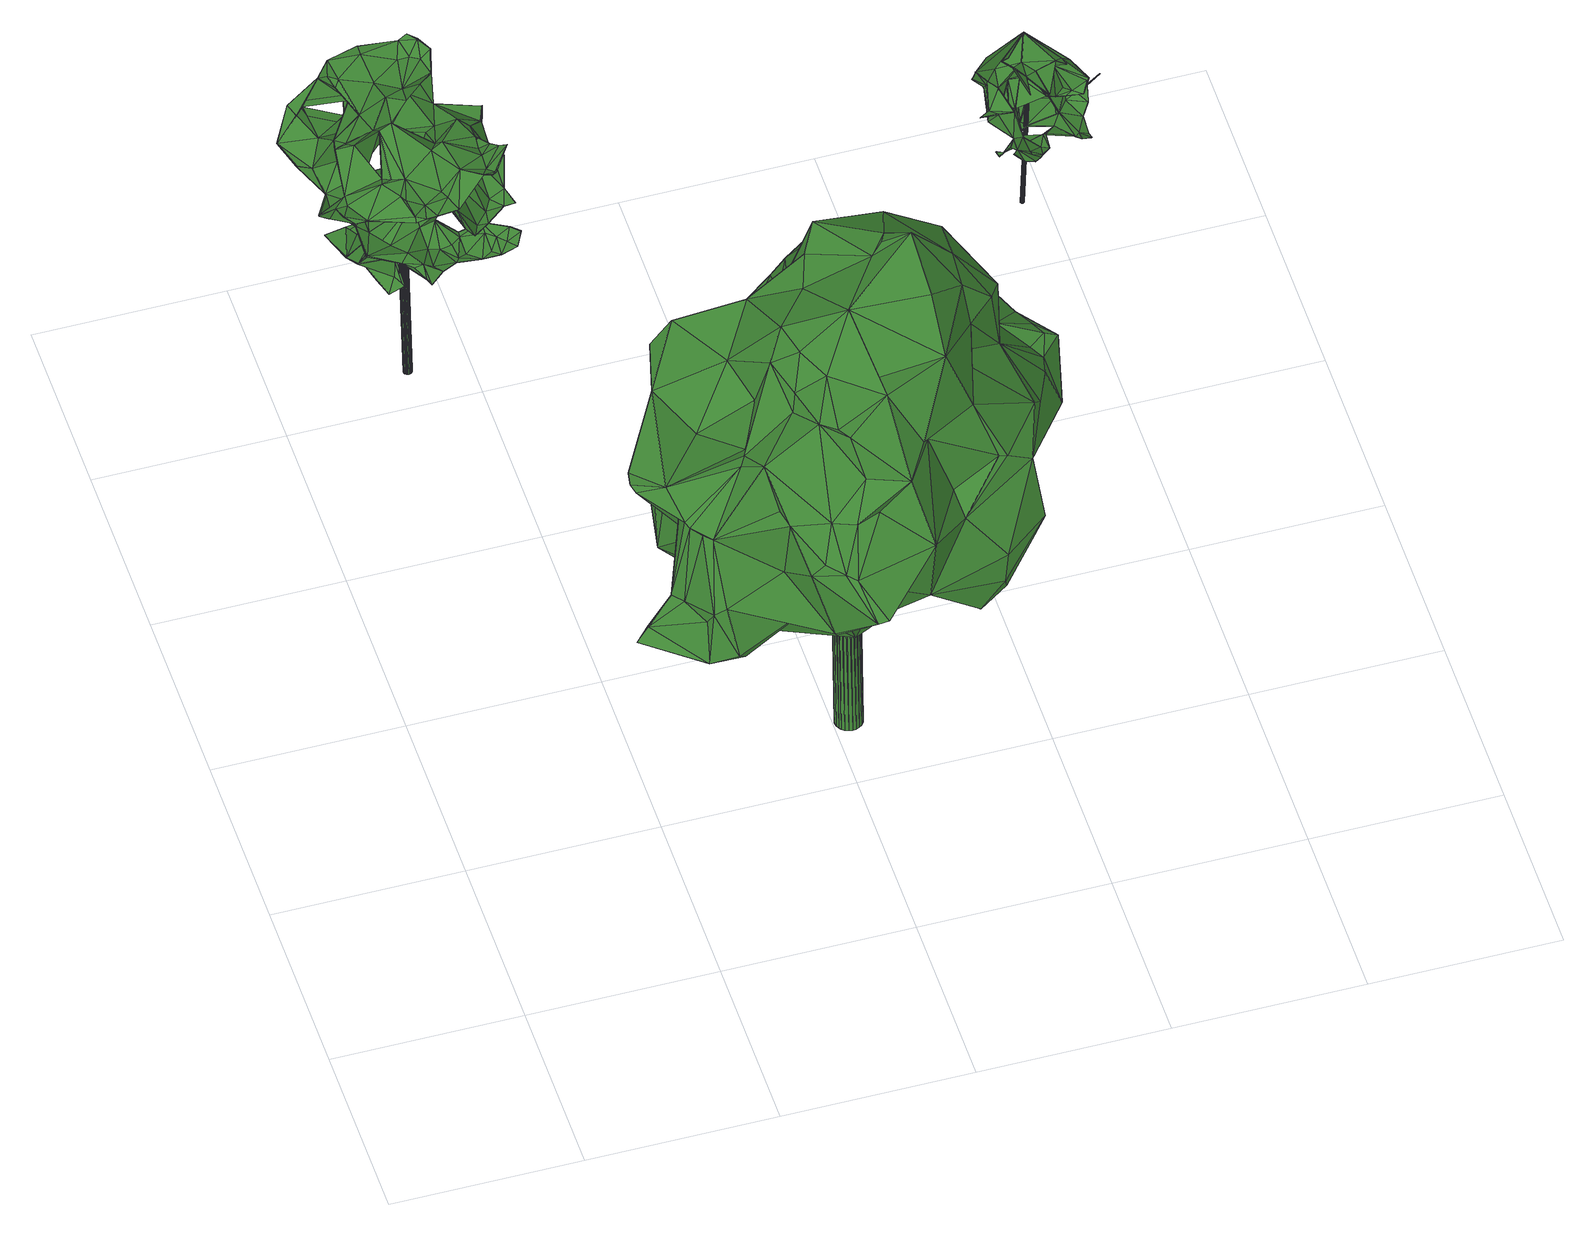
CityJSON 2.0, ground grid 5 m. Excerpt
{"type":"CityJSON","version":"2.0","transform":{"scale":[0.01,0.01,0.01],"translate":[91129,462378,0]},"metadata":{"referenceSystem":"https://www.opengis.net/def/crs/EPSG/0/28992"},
"CityObjects":{
"tree1":{"type":"SolitaryVegetationObject","attributes":{"gtid":83,"crown_width_m":5.08,"crown_median_z":7.21,"trunk_H_m":7.01,"trunk_DBH_m":0.234,"trunk_radius_m":0.117,"trunk_base_height_m":0.2,"original_gtid":"84"},"geometry":[{"type":"Solid","lod":"3","boundaries":[[[[0,1,2]],[[3,4,5]],[[6,7,8]],[[9,10,11]],[[12,13,14]],[[12,14,15]],[[16,17,18]],[[19,20,21]],[[22,23,24]],[[25,26,27]],[[28,29,30]],[[31,32,33]],[[3,5,34]],[[35,36,37]],[[38,39,40]],[[41,42,43]],[[44,45,46]],[[47,21,48]],[[49,50,51]],[[52,53,54]],[[55,56,57]],[[58,59,60]],[[61,62,63]],[[64,33,65]],[[66,67,68]],[[19,69,70]],[[27,71,25]],[[72,6,5]],[[73,74,16]],[[75,76,77]],[[0,78,79]],[[80,81,82]],[[40,39,17]],[[83,84,85]],[[86,87,88]],[[89,90,91]],[[92,93,94]],[[95,2,31]],[[59,96,91]],[[97,98,99]],[[73,100,24]],[[101,102,103]],[[104,75,105]],[[13,106,51]],[[107,8,108]],[[109,107,108]],[[34,8,107]],[[110,111,112]],[[113,114,115]],[[65,32,116]],[[105,75,117]],[[118,119,58]],[[120,121,122]],[[103,102,123]],[[124,87,86]],[[85,125,88]],[[85,126,125]],[[127,128,129]],[[130,26,131]],[[132,66,45]],[[112,133,110]],[[134,54,135]],[[136,54,134]],[[46,43,44]],[[137,79,138]],[[21,139,19]],[[140,15,51]],[[141,104,142]],[[143,141,142]],[[143,144,141]],[[53,135,54]],[[91,90,145]],[[146,147,148]],[[149,24,23]],[[34,150,3]],[[134,71,151]],[[64,78,33]],[[55,57,152]],[[153,154,155]],[[156,157,158]],[[159,160,81]],[[83,69,161]],[[162,163,164]],[[16,62,73]],[[165,116,32]],[[104,105,142]],[[166,49,167]],[[168,24,130]],[[22,169,170]],[[169,22,168]],[[144,143,171]],[[172,46,173]],[[164,148,174]],[[164,174,162]],[[175,50,49]],[[124,176,177]],[[132,57,129]],[[178,57,132]],[[76,179,77]],[[180,181,155]],[[182,77,183]],[[2,95,0]],[[184,133,112]],[[140,138,185]],[[85,84,186]],[[187,20,188]],[[189,94,190]],[[93,190,94]],[[83,187,70]],[[191,5,4]],[[141,192,104]],[[193,194,195]],[[170,196,23]],[[197,198,199]],[[200,201,143]],[[67,202,203]],[[204,190,93]],[[192,141,144]],[[33,78,31]],[[180,149,181]],[[118,205,119]],[[110,205,118]],[[31,78,0]],[[128,37,206]],[[128,206,129]],[[175,207,50]],[[0,95,31]],[[99,208,97]],[[209,109,197]],[[210,80,211]],[[40,118,58]],[[156,212,213]],[[33,32,65]],[[144,171,192]],[[191,214,215]],[[191,215,72]],[[216,217,218]],[[177,176,195]],[[216,219,220]],[[216,218,219]],[[47,221,222]],[[47,222,36]],[[89,91,223]],[[224,84,161]],[[225,226,227]],[[97,208,30]],[[97,30,29]],[[113,115,201]],[[228,19,139]],[[229,230,214]],[[34,5,8]],[[149,73,24]],[[149,180,73]],[[82,81,126]],[[150,4,3]],[[71,231,232]],[[146,186,84]],[[171,143,233]],[[122,233,143]],[[234,162,174]],[[57,178,152]],[[235,52,236]],[[0,79,1]],[[137,1,79]],[[114,237,120]],[[149,196,103]],[[103,9,149]],[[117,77,182]],[[117,75,77]],[[158,117,182]],[[85,88,83]],[[238,124,86]],[[5,6,8]],[[239,203,202]],[[239,202,41]],[[240,231,100]],[[241,71,194]],[[37,89,202]],[[242,198,243]],[[242,61,198]],[[244,245,241]],[[246,228,247]],[[248,249,163]],[[163,249,164]],[[51,167,49]],[[66,68,45]],[[71,134,194]],[[122,250,233]],[[246,161,69]],[[171,251,192]],[[245,26,25]],[[177,195,252]],[[130,253,168]],[[254,226,154]],[[7,215,53]],[[90,36,255]],[[115,143,201]],[[66,256,202]],[[36,222,218]],[[221,218,222]],[[119,96,59]],[[114,257,115]],[[10,39,38]],[[18,63,16]],[[89,223,202]],[[258,259,120]],[[192,260,104]],[[18,154,63]],[[226,63,154]],[[168,123,169]],[[261,262,28]],[[263,9,103]],[[142,120,143]],[[126,218,125]],[[264,235,109]],[[102,101,204]],[[28,30,184]],[[265,242,243]],[[265,61,242]],[[161,84,83]],[[17,266,40]],[[122,257,120]],[[189,2,1]],[[210,211,267]],[[254,145,255]],[[205,268,269]],[[151,71,232]],[[80,212,81]],[[162,270,163]],[[271,272,273]],[[271,273,274]],[[51,15,275]],[[51,275,13]],[[252,230,124]],[[70,69,83]],[[10,155,181]],[[120,257,114]],[[44,178,45]],[[276,65,277]],[[254,278,227]],[[243,236,136]],[[198,236,243]],[[78,64,279]],[[73,180,9]],[[104,260,76]],[[104,76,75]],[[241,134,151]],[[280,121,281]],[[240,100,61]],[[61,100,62]],[[42,55,152]],[[176,282,193]],[[240,282,176]],[[41,202,283]],[[41,283,268]],[[252,124,177]],[[130,24,284]],[[219,271,285]],[[32,286,165]],[[239,43,172]],[[41,43,239]],[[46,172,43]],[[84,224,146]],[[61,287,288]],[[61,288,198]],[[113,201,200]],[[184,289,261]],[[112,289,184]],[[290,281,259]],[[290,259,260]],[[284,291,27]],[[254,154,60]],[[105,117,157]],[[276,213,64]],[[229,87,230]],[[198,235,236]],[[38,155,10]],[[38,292,155]],[[210,267,293]],[[165,189,190]],[[294,218,126]],[[183,77,179]],[[168,22,24]],[[86,295,238]],[[208,99,42]],[[36,278,255]],[[60,59,91]],[[205,269,119]],[[5,191,72]],[[254,227,226]],[[241,25,71]],[[98,174,56]],[[130,131,244]],[[36,218,278]],[[296,293,297]],[[296,297,279]],[[67,66,202]],[[274,248,298]],[[287,61,63]],[[299,169,123]],[[168,253,238]],[[64,65,276]],[[251,250,300]],[[18,180,154]],[[180,155,154]],[[148,164,146]],[[224,161,246]],[[52,235,264]],[[109,235,197]],[[101,116,165]],[[176,301,302]],[[150,303,304]],[[305,145,254]],[[238,295,168]],[[212,210,293]],[[306,253,130]],[[218,227,278]],[[215,307,53]],[[153,155,308]],[[281,121,259]],[[120,259,121]],[[101,165,190]],[[204,101,190]],[[176,302,309]],[[130,309,302]],[[279,79,78]],[[40,58,38]],[[227,217,295]],[[199,90,197]],[[124,301,176]],[[116,310,311]],[[82,312,80]],[[92,272,93]],[[313,314,312]],[[241,151,240]],[[214,307,215]],[[233,251,171]],[[112,220,289]],[[238,253,306]],[[74,217,16]],[[315,195,194]],[[252,195,315]],[[46,45,68]],[[173,68,67]],[[45,178,132]],[[173,46,68]],[[134,243,136]],[[265,243,134]],[[294,316,102]],[[123,102,316]],[[129,57,127]],[[57,56,127]],[[317,127,56]],[[281,183,258]],[[98,56,99]],[[193,195,176]],[[184,261,28]],[[143,237,200]],[[244,241,176]],[[176,241,240]],[[41,133,184]],[[268,133,41]],[[205,133,268]],[[110,133,205]],[[274,262,261]],[[298,262,274]],[[298,29,28]],[[208,42,184]],[[276,277,280]],[[220,112,111]],[[18,39,10]],[[169,300,310]],[[300,169,299]],[[170,23,22]],[[226,145,199]],[[300,311,310]],[[198,197,235]],[[169,310,318]],[[6,72,215]],[[7,6,215]],[[100,73,62]],[[178,44,152]],[[156,159,212]],[[184,30,208]],[[52,7,53]],[[108,7,264]],[[108,264,109]],[[264,7,52]],[[103,319,116]],[[96,269,91]],[[107,109,303]],[[107,303,34]],[[150,34,303]],[[284,24,100]],[[234,270,162]],[[29,270,234]],[[183,260,259]],[[183,259,258]],[[23,196,149]],[[135,194,134]],[[315,194,135]],[[65,116,311]],[[70,187,188]],[[169,318,170]],[[258,120,157]],[[258,157,156]],[[197,90,209]],[[90,255,209]],[[216,220,17]],[[219,272,271]],[[218,221,125]],[[298,28,262]],[[185,138,79]],[[279,64,213]],[[89,37,36]],[[254,60,305]],[[88,20,83]],[[83,20,187]],[[226,255,145]],[[156,213,258]],[[96,119,269]],[[199,198,288]],[[108,8,7]],[[125,221,88]],[[86,88,221]],[[1,320,189]],[[90,89,36]],[[209,304,109]],[[188,20,19]],[[311,277,65]],[[227,218,217]],[[251,281,290]],[[251,290,192]],[[284,100,291]],[[280,258,276]],[[183,159,182]],[[56,55,99]],[[9,321,10]],[[180,18,321]],[[18,10,321]],[[143,115,257]],[[143,257,122]],[[214,191,229]],[[260,179,76]],[[292,308,155]],[[85,186,126]],[[82,126,186]],[[212,293,296]],[[301,238,302]],[[2,286,31]],[[32,31,286]],[[298,270,29]],[[297,322,279]],[[150,304,21]],[[21,304,48]],[[244,309,130]],[[74,295,217]],[[48,221,47]],[[186,273,272]],[[4,229,191]],[[273,186,249]],[[249,186,146]],[[182,159,158]],[[143,120,237]],[[40,266,118]],[[211,166,12]],[[146,164,249]],[[314,166,211]],[[12,166,13]],[[91,145,305]],[[91,305,60]],[[86,221,295]],[[138,140,50]],[[248,270,298]],[[189,286,2]],[[273,249,274]],[[4,150,229]],[[21,229,150]],[[87,229,21]],[[42,99,55]],[[17,217,216]],[[16,217,17]],[[167,51,106]],[[274,249,248]],[[234,97,29]],[[314,80,312]],[[189,320,94]],[[13,166,167]],[[202,256,37]],[[295,74,168]],[[123,168,74]],[[123,74,103]],[[323,324,325]],[[323,325,137]],[[13,167,106]],[[103,74,263]],[[206,37,256]],[[9,74,73]],[[263,74,9]],[[326,327,35]],[[180,321,9]],[[42,152,44]],[[288,287,328]],[[158,159,156]],[[51,50,140]],[[207,138,50]],[[326,139,327]],[[247,139,326]],[[327,139,35]],[[247,228,139]],[[271,274,261]],[[312,324,323]],[[284,329,130]],[[312,330,313]],[[92,324,312]],[[313,138,207]],[[36,35,47]],[[110,118,111]],[[248,163,270]],[[313,207,175]],[[189,331,286]],[[165,286,331]],[[165,331,189]],[[166,175,49]],[[91,269,223]],[[166,314,175]],[[314,313,175]],[[118,266,111]],[[59,58,119]],[[111,266,220]],[[220,266,17]],[[88,87,20]],[[21,20,87]],[[325,324,92]],[[126,81,160]],[[159,81,212]],[[258,280,281]],[[183,160,159]],[[281,160,183]],[[320,1,137]],[[325,320,137]],[[281,294,160]],[[126,160,294]],[[231,151,232]],[[318,310,319]],[[101,103,116]],[[319,310,116]],[[260,192,290]],[[21,35,139]],[[21,47,35]],[[246,19,228]],[[246,69,19]],[[275,15,14]],[[275,14,13]],[[245,25,241]],[[181,149,11]],[[325,94,320]],[[244,26,245]],[[131,26,244]],[[92,94,325]],[[224,147,146]],[[246,147,224]],[[293,267,15]],[[219,285,220]],[[174,98,234]],[[70,188,19]],[[48,225,221]],[[209,225,48]],[[255,225,209]],[[225,255,226]],[[204,93,332]],[[158,157,117]],[[199,145,90]],[[124,230,87]],[[294,102,332]],[[93,272,332]],[[199,328,226]],[[288,328,199]],[[272,219,332]],[[218,332,219]],[[294,332,218]],[[254,255,278]],[[35,128,326]],[[193,241,194]],[[241,193,134]],[[265,134,193]],[[82,92,312]],[[105,157,142]],[[120,142,157]],[[306,302,238]],[[130,302,306]],[[48,304,209]],[[204,333,102]],[[332,102,333]],[[332,333,204]],[[300,281,251]],[[300,299,281]],[[233,250,251]],[[124,238,301]],[[225,227,295]],[[225,295,221]],[[289,220,285]],[[291,231,27]],[[291,100,231]],[[334,252,315]],[[269,268,283]],[[223,283,202]],[[223,269,283]],[[127,317,128]],[[326,128,317]],[[214,230,334]],[[230,252,334]],[[299,316,281]],[[294,281,316]],[[35,37,128]],[[334,315,307]],[[260,183,179]],[[214,334,307]],[[244,176,309]],[[135,307,315]],[[135,53,307]],[[303,109,304]],[[174,148,317]],[[17,39,18]],[[58,153,308]],[[58,60,153]],[[61,265,282]],[[61,282,240]],[[265,193,282]],[[186,92,82]],[[272,92,186]],[[16,63,62]],[[328,63,226]],[[97,234,98]],[[212,80,210]],[[211,80,314]],[[153,60,154]],[[185,335,140]],[[185,297,293]],[[38,58,308]],[[38,308,292]],[[54,136,236]],[[54,236,52]],[[41,184,42]],[[174,317,56]],[[299,123,316]],[[239,172,203]],[[67,203,173]],[[172,173,203]],[[113,200,237]],[[113,237,114]],[[44,43,42]],[[240,151,231]],[[326,147,247]],[[317,147,326]],[[148,147,317]],[[247,147,246]],[[261,289,285]],[[261,285,271]],[[276,258,213]],[[300,121,277]],[[277,121,280]],[[287,63,328]],[[311,300,277]],[[122,121,250]],[[300,250,121]],[[132,256,66]],[[212,296,213]],[[213,296,279]],[[26,329,27]],[[27,329,284]],[[206,256,129]],[[129,256,132]],[[27,231,71]],[[318,196,170]],[[319,196,318]],[[103,196,319]],[[9,11,149]],[[181,11,10]],[[138,313,330]],[[293,15,335]],[[293,335,185]],[[330,323,138]],[[15,140,335]],[[138,323,137]],[[26,130,329]],[[330,312,323]],[[12,267,211]],[[12,15,267]],[[279,322,79]],[[79,322,185]],[[297,185,322]],[[336,337,338]],[[336,338,339]],[[339,338,340]],[[339,340,341]],[[338,337,342]],[[338,342,340]],[[340,342,343]],[[340,343,341]],[[342,337,344]],[[342,344,343]],[[343,344,345]],[[343,345,341]],[[344,337,346]],[[344,346,345]],[[345,346,347]],[[345,347,341]],[[346,337,348]],[[346,348,347]],[[347,348,349]],[[347,349,341]],[[348,337,350]],[[348,350,349]],[[349,350,351]],[[349,351,341]],[[350,337,352]],[[350,352,351]],[[351,352,353]],[[351,353,341]],[[352,337,354]],[[352,354,353]],[[353,354,355]],[[353,355,341]],[[354,337,356]],[[354,356,355]],[[355,356,357]],[[355,357,341]],[[356,337,358]],[[356,358,357]],[[357,358,359]],[[357,359,341]],[[358,337,360]],[[358,360,359]],[[359,360,361]],[[359,361,341]],[[360,337,362]],[[360,362,361]],[[361,362,363]],[[361,363,341]],[[362,337,364]],[[362,364,363]],[[363,364,365]],[[363,365,341]],[[364,337,366]],[[364,366,365]],[[365,366,367]],[[365,367,341]],[[366,337,368]],[[366,368,367]],[[367,368,369]],[[367,369,341]],[[368,337,370]],[[368,370,369]],[[369,370,371]],[[369,371,341]],[[370,337,372]],[[370,372,371]],[[371,372,373]],[[371,373,341]],[[372,337,374]],[[372,374,373]],[[373,374,375]],[[373,375,341]],[[374,337,376]],[[374,376,375]],[[375,376,377]],[[375,377,341]],[[376,337,378]],[[376,378,377]],[[377,378,379]],[[377,379,341]],[[378,337,380]],[[378,380,379]],[[379,380,381]],[[379,381,341]],[[380,337,382]],[[380,382,381]],[[381,382,383]],[[381,383,341]],[[382,337,384]],[[382,384,383]],[[383,384,385]],[[383,385,341]],[[384,337,336]],[[384,336,385]],[[385,336,339]],[[385,339,341]]]]}]},
"tree2":{"type":"SolitaryVegetationObject","attributes":{"gtid":38,"crown_width_m":11.15,"crown_median_z":10.09,"trunk_H_m":10.07,"trunk_DBH_m":0.715,"trunk_radius_m":0.358,"trunk_base_height_m":0.02,"original_gtid":"38"},"geometry":[{"type":"Solid","lod":"3","boundaries":[[[[386,387,388]],[[389,390,391]],[[389,392,393]],[[394,395,396]],[[397,398,399]],[[400,401,402]],[[403,404,405]],[[406,407,408]],[[409,410,411]],[[403,412,404]],[[413,414,406]],[[415,416,394]],[[417,418,419]],[[420,421,422]],[[423,424,425]],[[392,426,393]],[[427,428,429]],[[430,431,432]],[[433,434,435]],[[436,392,437]],[[436,437,438]],[[439,440,441]],[[442,443,444]],[[445,446,447]],[[448,401,400]],[[449,450,451]],[[452,453,454]],[[444,455,456]],[[457,447,446]],[[431,458,459]],[[460,431,459]],[[445,461,446]],[[462,463,464]],[[462,464,465]],[[437,466,438]],[[467,468,469]],[[470,471,472]],[[394,454,415]],[[423,425,473]],[[474,475,476]],[[477,386,388]],[[478,479,480]],[[481,482,424]],[[457,446,483]],[[483,446,484]],[[402,485,391]],[[486,487,478]],[[488,489,470]],[[490,491,481]],[[492,493,494]],[[387,479,478]],[[412,403,495]],[[496,470,489]],[[393,426,497]],[[498,499,500]],[[501,437,502]],[[451,503,449]],[[421,488,504]],[[505,398,477]],[[506,460,461]],[[497,507,400]],[[408,475,474]],[[419,395,508]],[[408,419,508]],[[476,496,474]],[[452,509,453]],[[496,471,470]],[[461,473,506]],[[473,425,506]],[[502,510,501]],[[508,476,475]],[[511,476,508]],[[429,428,512]],[[387,487,513]],[[514,450,422]],[[408,515,413]],[[408,413,406]],[[516,413,515]],[[393,497,400]],[[411,410,517]],[[408,474,515]],[[448,486,401]],[[493,518,494]],[[413,519,427]],[[520,434,433]],[[521,456,455]],[[522,456,521]],[[467,435,434]],[[433,435,523]],[[524,434,520]],[[417,407,525]],[[449,503,398]],[[524,520,517]],[[400,507,448]],[[526,527,528]],[[427,429,529]],[[427,529,413]],[[397,530,531]],[[531,530,532]],[[480,533,478]],[[414,413,529]],[[534,502,437]],[[493,396,518]],[[493,394,396]],[[524,467,434]],[[535,459,458]],[[426,438,497]],[[478,487,387]],[[536,537,473]],[[538,539,540]],[[442,541,542]],[[418,543,544]],[[418,544,419]],[[499,416,545]],[[498,416,499]],[[485,389,391]],[[477,398,546]],[[512,547,548]],[[439,549,440]],[[395,550,396]],[[486,448,551]],[[401,486,552]],[[543,418,553]],[[437,501,466]],[[554,555,556]],[[494,518,550]],[[494,550,395]],[[419,494,395]],[[431,430,458]],[[439,441,557]],[[417,419,408]],[[450,514,451]],[[516,515,489]],[[441,440,465]],[[558,499,415]],[[559,558,453]],[[521,551,411]],[[560,483,535]],[[505,397,399]],[[415,454,558]],[[453,558,454]],[[472,504,470]],[[504,472,561]],[[523,435,490]],[[522,562,520]],[[521,562,522]],[[557,563,539]],[[503,546,398]],[[546,503,564]],[[461,565,536]],[[442,444,456]],[[566,560,510]],[[566,510,502]],[[429,512,529]],[[476,567,496]],[[446,535,484]],[[483,484,535]],[[477,546,386]],[[392,389,559]],[[430,568,569]],[[481,548,555]],[[525,548,570]],[[525,529,548]],[[472,412,571]],[[411,517,521]],[[413,420,572]],[[473,573,553]],[[564,574,575]],[[478,552,486]],[[391,390,393]],[[432,431,424]],[[523,490,433]],[[567,476,511]],[[388,527,477]],[[485,563,576]],[[557,576,563]],[[522,541,456]],[[520,541,522]],[[388,513,528]],[[577,564,578]],[[405,578,564]],[[501,579,468]],[[548,423,570]],[[468,568,580]],[[389,393,390]],[[400,391,393]],[[396,550,518]],[[423,473,553]],[[418,570,553]],[[570,423,553]],[[529,512,548]],[[539,563,402]],[[581,582,583]],[[549,583,582]],[[408,508,475]],[[520,562,517]],[[490,554,584]],[[488,470,504]],[[504,561,421]],[[399,398,505]],[[405,404,581]],[[485,402,563]],[[416,498,394]],[[395,394,498]],[[509,585,392]],[[474,489,515]],[[496,489,474]],[[402,391,400]],[[511,586,567]],[[490,584,587]],[[584,556,428]],[[490,467,491]],[[418,417,525]],[[502,534,566]],[[478,583,552]],[[574,564,514]],[[451,514,564]],[[451,564,503]],[[505,477,444]],[[413,572,519]],[[473,537,573]],[[430,580,568]],[[494,588,492]],[[510,589,501]],[[441,576,557]],[[408,407,417]],[[543,573,537]],[[444,477,590]],[[444,590,455]],[[591,410,409]],[[406,414,407]],[[592,593,493]],[[594,458,569]],[[492,457,493]],[[488,516,489]],[[453,509,392]],[[543,537,544]],[[573,543,553]],[[584,554,556]],[[395,498,508]],[[511,508,498]],[[530,542,587]],[[587,541,490]],[[433,490,541]],[[418,525,570]],[[473,461,536]],[[536,565,537]],[[450,449,531]],[[577,546,564]],[[583,538,540]],[[499,558,595]],[[538,557,539]],[[583,533,581]],[[416,415,545]],[[507,551,448]],[[478,533,583]],[[405,564,403]],[[495,403,564]],[[497,596,507]],[[438,596,497]],[[516,420,413]],[[479,578,480]],[[499,545,415]],[[401,539,402]],[[430,569,458]],[[594,535,458]],[[467,524,597]],[[467,597,468]],[[397,531,449]],[[507,596,551]],[[542,443,442]],[[598,551,596]],[[397,505,443]],[[552,540,401]],[[542,397,443]],[[401,540,539]],[[404,582,581]],[[450,531,519]],[[430,432,482]],[[445,565,461]],[[587,542,541]],[[599,591,600]],[[599,600,468]],[[517,597,524]],[[410,597,517]],[[591,409,600]],[[599,597,591]],[[591,597,410]],[[468,597,599]],[[430,482,580]],[[525,407,529]],[[414,529,407]],[[463,471,601]],[[521,517,562]],[[567,601,471]],[[496,567,471]],[[436,438,392]],[[438,426,392]],[[552,583,540]],[[533,578,405]],[[452,602,603]],[[452,592,602]],[[569,560,594]],[[392,559,453]],[[560,589,510]],[[569,589,560]],[[444,443,505]],[[405,581,533]],[[590,477,527]],[[604,592,452]],[[454,604,452]],[[603,605,452]],[[483,560,566]],[[561,472,571]],[[569,568,589]],[[495,571,412]],[[506,424,460]],[[425,424,506]],[[467,490,435]],[[491,467,482]],[[491,482,481]],[[499,601,500]],[[432,424,482]],[[481,555,490]],[[554,490,555]],[[560,535,594]],[[566,605,603]],[[452,605,509]],[[580,469,468]],[[397,449,398]],[[409,438,466]],[[409,466,600]],[[420,488,421]],[[420,516,488]],[[574,514,421]],[[427,584,428]],[[587,584,530]],[[566,585,605]],[[387,386,479]],[[480,578,533]],[[519,420,422]],[[527,388,528]],[[479,577,578]],[[456,541,442]],[[433,541,520]],[[485,576,606]],[[409,598,596]],[[514,422,421]],[[558,606,576]],[[559,606,558]],[[579,501,589]],[[579,589,568]],[[519,422,450]],[[530,584,532]],[[446,459,535]],[[460,459,446]],[[519,531,584]],[[519,584,427]],[[531,532,584]],[[437,392,585]],[[437,585,534]],[[566,534,585]],[[598,411,551]],[[409,411,598]],[[465,440,462]],[[607,462,440]],[[465,595,441]],[[538,439,557]],[[397,542,530]],[[600,466,501]],[[600,501,468]],[[601,499,464]],[[551,526,487]],[[388,387,513]],[[487,526,528]],[[513,487,528]],[[521,455,590]],[[521,590,551]],[[509,605,585]],[[592,604,593]],[[593,394,493]],[[394,593,454]],[[454,593,604]],[[526,551,527]],[[590,527,551]],[[486,551,487]],[[568,468,579]],[[601,464,463]],[[608,464,499]],[[412,472,607]],[[440,549,607]],[[608,499,595]],[[608,595,465]],[[498,500,586]],[[498,586,511]],[[567,586,601]],[[481,424,548]],[[423,548,424]],[[431,460,424]],[[500,601,586]],[[438,409,596]],[[457,602,493]],[[421,575,574]],[[472,462,607]],[[472,471,462]],[[463,462,471]],[[465,464,608]],[[495,575,571]],[[564,575,495]],[[592,493,602]],[[576,441,595]],[[576,595,558]],[[479,386,577]],[[577,386,546]],[[549,538,583]],[[439,538,549]],[[485,606,389]],[[559,389,606]],[[607,582,412]],[[404,412,582]],[[607,549,582]],[[457,492,447]],[[461,460,446]],[[571,575,609]],[[519,572,420]],[[419,588,494]],[[544,588,419]],[[544,492,588]],[[561,609,421]],[[575,421,609]],[[571,609,561]],[[537,565,544]],[[483,566,603]],[[482,467,469]],[[482,469,580]],[[457,483,602]],[[603,602,483]],[[547,556,548]],[[548,556,555]],[[512,556,547]],[[512,428,556]],[[445,447,565]],[[565,447,544]],[[544,447,492]],[[610,611,612]],[[610,612,613]],[[613,612,614]],[[613,614,615]],[[612,611,616]],[[612,616,614]],[[614,616,617]],[[614,617,615]],[[616,611,618]],[[616,618,617]],[[617,618,619]],[[617,619,615]],[[618,611,620]],[[618,620,619]],[[619,620,621]],[[619,621,615]],[[620,611,622]],[[620,622,621]],[[621,622,623]],[[621,623,615]],[[622,611,624]],[[622,624,623]],[[623,624,625]],[[623,625,615]],[[624,611,626]],[[624,626,625]],[[625,626,627]],[[625,627,615]],[[626,611,628]],[[626,628,627]],[[627,628,629]],[[627,629,615]],[[628,611,630]],[[628,630,629]],[[629,630,631]],[[629,631,615]],[[630,611,632]],[[630,632,631]],[[631,632,633]],[[631,633,615]],[[632,611,634]],[[632,634,633]],[[633,634,635]],[[633,635,615]],[[634,611,636]],[[634,636,635]],[[635,636,637]],[[635,637,615]],[[636,611,638]],[[636,638,637]],[[637,638,639]],[[637,639,615]],[[638,611,640]],[[638,640,639]],[[639,640,641]],[[639,641,615]],[[640,611,642]],[[640,642,641]],[[641,642,643]],[[641,643,615]],[[642,611,644]],[[642,644,643]],[[643,644,645]],[[643,645,615]],[[644,611,646]],[[644,646,645]],[[645,646,647]],[[645,647,615]],[[646,611,648]],[[646,648,647]],[[647,648,649]],[[647,649,615]],[[648,611,650]],[[648,650,649]],[[649,650,651]],[[649,651,615]],[[650,611,652]],[[650,652,651]],[[651,652,653]],[[651,653,615]],[[652,611,654]],[[652,654,653]],[[653,654,655]],[[653,655,615]],[[654,611,656]],[[654,656,655]],[[655,656,657]],[[655,657,615]],[[656,611,658]],[[656,658,657]],[[657,658,659]],[[657,659,615]],[[658,611,610]],[[658,610,659]],[[659,610,613]],[[659,613,615]]]]}]},
"tree3":{"type":"SolitaryVegetationObject","attributes":{"gtid":96,"crown_width_m":3.19,"crown_median_z":3.93,"trunk_H_m":3.77,"trunk_DBH_m":0.0908,"trunk_radius_m":0.0454,"trunk_base_height_m":0.16,"original_gtid":"97"},"geometry":[{"type":"Solid","lod":"3","boundaries":[[[[660,661,662]],[[663,664,665]],[[666,667,668]],[[669,670,671]],[[672,673,674]],[[675,676,677]],[[678,679,680]],[[681,682,680]],[[683,684,685]],[[686,679,678]],[[687,688,689]],[[690,691,662]],[[692,693,694]],[[695,696,697]],[[698,699,700]],[[701,702,703]],[[704,705,706]],[[707,708,709]],[[710,711,712]],[[678,680,682]],[[713,714,715]],[[716,717,718]],[[718,717,719]],[[682,686,678]],[[681,680,720]],[[674,721,722]],[[674,723,721]],[[724,725,726]],[[727,724,726]],[[671,728,729]],[[669,730,731]],[[729,730,669]],[[732,714,713]],[[733,734,710]],[[710,734,735]],[[676,736,737]],[[720,680,679]],[[738,729,728]],[[712,711,696]],[[739,698,700]],[[740,714,739]],[[741,722,742]],[[743,744,745]],[[745,746,743]],[[747,748,749]],[[747,749,750]],[[751,744,722]],[[686,752,753]],[[754,719,755]],[[756,757,677]],[[758,670,691]],[[759,670,758]],[[679,760,720]],[[699,761,762]],[[754,714,719]],[[763,732,764]],[[765,706,766]],[[686,751,679]],[[767,768,769]],[[770,762,764]],[[771,772,773]],[[774,775,776]],[[689,777,778]],[[703,779,701]],[[780,670,669]],[[773,772,781]],[[782,677,757]],[[741,783,784]],[[725,785,786]],[[787,785,725]],[[781,788,773]],[[719,732,763]],[[776,789,719]],[[719,789,790]],[[748,791,675]],[[747,791,748]],[[707,776,792]],[[793,794,795]],[[796,797,688]],[[796,767,797]],[[766,798,799]],[[729,669,671]],[[719,790,755]],[[661,800,801]],[[745,801,800]],[[802,803,758]],[[804,805,792]],[[806,807,746]],[[808,809,747]],[[704,747,809]],[[810,811,812]],[[813,685,814]],[[674,673,806]],[[806,746,674]],[[715,770,713]],[[710,789,810]],[[728,671,759]],[[745,674,746]],[[815,816,817]],[[776,719,717]],[[758,803,818]],[[819,749,776]],[[776,749,774]],[[739,820,698]],[[739,821,820]],[[672,724,822]],[[823,824,801]],[[823,801,745]],[[825,826,767]],[[819,719,763]],[[703,827,731]],[[732,713,828]],[[662,691,660]],[[760,679,751]],[[760,751,722]],[[829,799,765]],[[830,831,772]],[[707,792,805]],[[832,815,817]],[[690,662,720]],[[745,800,674]],[[833,674,800]],[[834,835,836]],[[832,808,815]],[[720,824,681]],[[662,824,720]],[[709,708,696]],[[837,694,838]],[[753,839,751]],[[780,669,731]],[[832,840,841]],[[666,842,667]],[[776,707,789]],[[741,723,722]],[[773,788,774]],[[675,677,782]],[[675,782,748]],[[764,762,799]],[[735,734,843]],[[706,780,798]],[[706,798,766]],[[756,677,737]],[[712,789,710]],[[710,810,812]],[[844,845,846]],[[718,719,819]],[[773,847,771]],[[690,720,848]],[[781,772,849]],[[850,786,851]],[[852,853,746]],[[691,670,854]],[[691,854,660]],[[720,760,848]],[[828,855,770]],[[806,852,807]],[[815,808,750]],[[831,830,822]],[[856,750,819]],[[810,775,811]],[[780,854,670]],[[765,704,706]],[[819,763,764]],[[778,731,738]],[[779,731,778]],[[815,750,765]],[[660,833,661]],[[857,687,818]],[[760,722,858]],[[760,858,848]],[[859,836,860]],[[859,860,665]],[[677,676,737]],[[762,770,699]],[[701,861,862]],[[861,863,862]],[[842,701,779]],[[861,701,842]],[[842,863,861]],[[864,865,866]],[[750,829,765]],[[756,797,757]],[[722,723,858]],[[839,686,682]],[[845,867,868]],[[681,839,682]],[[671,670,759]],[[821,739,714]],[[820,869,843]],[[870,871,872]],[[802,826,803]],[[857,818,803]],[[706,837,780]],[[854,780,837]],[[709,696,711]],[[722,744,674]],[[873,809,808]],[[740,715,714]],[[766,698,852]],[[839,681,874]],[[875,806,830]],[[777,876,668]],[[691,690,848]],[[795,790,712]],[[750,856,799]],[[813,814,743]],[[839,752,686]],[[839,753,752]],[[823,745,839]],[[753,751,686]],[[787,724,672]],[[675,736,676]],[[859,665,836]],[[765,705,815]],[[687,857,688]],[[661,833,800]],[[695,712,696]],[[795,712,695]],[[709,804,792]],[[809,877,704]],[[668,878,675]],[[787,725,724]],[[780,879,798]],[[741,784,723]],[[741,742,783]],[[864,866,822]],[[780,827,879]],[[702,879,827]],[[871,775,841]],[[726,841,727]],[[871,841,726]],[[799,798,765]],[[712,790,789]],[[683,725,684]],[[843,663,746]],[[813,746,835]],[[838,880,837]],[[802,837,880]],[[802,880,838]],[[807,852,746]],[[743,881,744]],[[776,775,810]],[[812,811,872]],[[715,700,770]],[[844,869,793]],[[822,816,815]],[[724,817,816]],[[799,882,761]],[[762,761,882]],[[699,698,766]],[[771,769,772]],[[839,745,744]],[[792,776,810]],[[776,717,819]],[[738,731,730]],[[738,730,729]],[[731,779,703]],[[709,810,789]],[[792,810,709]],[[789,707,709]],[[883,781,849]],[[663,835,746]],[[768,875,769]],[[715,739,700]],[[740,739,715]],[[838,694,802]],[[737,736,756]],[[797,756,736]],[[767,857,803]],[[767,803,825]],[[773,884,782]],[[802,694,693]],[[773,774,884]],[[716,819,717]],[[716,718,819]],[[842,666,863]],[[665,835,663]],[[866,883,822]],[[822,883,831]],[[873,864,704]],[[738,885,778]],[[685,886,664]],[[685,664,710]],[[822,673,672]],[[819,764,856]],[[843,734,663]],[[797,887,757]],[[706,705,888]],[[779,667,842]],[[777,667,779]],[[862,863,666]],[[701,862,666]],[[732,828,764]],[[698,853,852]],[[820,853,698]],[[864,705,704]],[[815,705,864]],[[705,852,806]],[[765,852,889]],[[705,889,852]],[[705,765,889]],[[766,852,765]],[[699,770,700]],[[793,795,695]],[[695,844,793]],[[794,793,890]],[[873,865,864]],[[692,888,705]],[[823,874,824]],[[829,750,799]],[[764,799,856]],[[845,695,867]],[[844,735,869]],[[665,886,834]],[[858,723,674]],[[725,850,851]],[[793,869,890]],[[825,803,826]],[[890,869,820]],[[757,847,782]],[[773,782,847]],[[835,665,860]],[[835,860,836]],[[770,764,828]],[[732,719,714]],[[721,742,722]],[[721,783,742]],[[796,688,857]],[[796,857,767]],[[875,692,806]],[[832,781,883]],[[749,782,884]],[[749,884,774]],[[743,891,881]],[[814,891,743]],[[858,833,848]],[[778,687,689]],[[675,791,668]],[[873,866,865]],[[721,892,783]],[[770,855,713]],[[834,836,665]],[[778,885,687]],[[818,687,885]],[[724,840,832]],[[821,714,794]],[[872,871,683]],[[723,784,892]],[[723,892,721]],[[892,784,783]],[[710,735,844]],[[683,871,726]],[[802,768,826]],[[797,876,688]],[[748,782,749]],[[750,749,819]],[[736,876,797]],[[811,871,870]],[[870,872,811]],[[839,744,751]],[[674,744,787]],[[672,674,787]],[[881,787,744]],[[767,826,768]],[[693,768,802]],[[693,692,768]],[[725,683,726]],[[808,747,750]],[[831,849,772]],[[822,806,673]],[[822,830,806]],[[876,878,668]],[[733,710,664]],[[864,822,815]],[[692,694,888]],[[675,878,736]],[[843,869,735]],[[847,887,771]],[[746,813,743]],[[767,769,771]],[[831,883,849]],[[762,882,799]],[[661,801,662]],[[724,832,817]],[[758,818,885]],[[758,885,759]],[[728,885,738]],[[759,885,728]],[[779,778,777]],[[754,893,714]],[[794,714,893]],[[755,893,754]],[[790,893,755]],[[848,833,691]],[[858,674,833]],[[758,691,833]],[[854,833,660]],[[854,758,833]],[[854,802,758]],[[843,853,820]],[[843,746,853]],[[697,844,867]],[[697,708,804]],[[696,708,697]],[[797,767,887]],[[804,708,805]],[[707,805,708]],[[666,702,701]],[[835,834,813]],[[683,685,872]],[[685,812,872]],[[772,769,875]],[[830,772,875]],[[820,821,794]],[[820,794,890]],[[846,867,844]],[[695,697,867]],[[813,886,685]],[[834,886,813]],[[851,684,725]],[[811,775,871]],[[841,840,727]],[[688,876,689]],[[689,876,777]],[[795,893,790]],[[794,893,795]],[[873,808,866]],[[824,662,801]],[[703,702,827]],[[731,827,780]],[[866,808,883]],[[832,883,808]],[[875,768,894]],[[768,692,894]],[[692,875,894]],[[873,877,809]],[[704,877,873]],[[775,788,781]],[[775,781,832]],[[775,774,788]],[[665,664,886]],[[685,710,812]],[[876,736,878]],[[847,757,887]],[[767,771,887]],[[854,837,802]],[[839,874,823]],[[681,824,874]],[[664,663,734]],[[733,664,734]],[[766,799,895]],[[766,895,699]],[[881,785,787]],[[786,785,881]],[[891,814,684]],[[814,685,684]],[[891,684,851]],[[692,896,806]],[[806,896,705]],[[692,705,896]],[[668,879,702]],[[668,702,666]],[[668,791,879]],[[668,667,777]],[[747,798,791]],[[697,804,711]],[[709,711,804]],[[844,711,710]],[[844,697,711]],[[765,798,704]],[[704,798,747]],[[828,713,855]],[[837,888,694]],[[798,879,791]],[[837,706,888]],[[868,846,845]],[[695,845,844]],[[868,867,846]],[[775,832,841]],[[724,816,822]],[[727,840,724]],[[851,786,891]],[[881,891,786]],[[725,786,850]],[[761,699,895]],[[761,895,799]],[[897,898,899]],[[897,899,900]],[[900,899,901]],[[900,901,902]],[[899,898,903]],[[899,903,901]],[[901,903,904]],[[901,904,902]],[[903,898,905]],[[903,905,904]],[[905,898,906]],[[905,906,904]],[[904,906,907]],[[904,907,902]],[[906,898,908]],[[906,908,907]],[[907,908,909]],[[907,909,902]],[[908,898,910]],[[908,910,909]],[[909,910,911]],[[909,911,902]],[[910,898,912]],[[910,912,911]],[[911,912,913]],[[911,913,902]],[[912,898,914]],[[912,914,913]],[[913,914,915]],[[913,915,902]],[[914,898,916]],[[914,916,915]],[[915,916,917]],[[915,917,902]],[[916,898,918]],[[916,918,917]],[[917,918,919]],[[917,919,902]],[[918,898,920]],[[918,920,919]],[[919,920,921]],[[919,921,902]],[[920,898,922]],[[920,922,921]],[[921,922,923]],[[921,923,902]],[[922,898,924]],[[922,924,923]],[[923,924,925]],[[923,925,902]],[[924,898,926]],[[924,926,925]],[[925,926,927]],[[925,927,902]],[[926,898,928]],[[926,928,927]],[[927,928,929]],[[927,929,902]],[[928,898,930]],[[928,930,929]],[[929,930,931]],[[929,931,902]],[[930,898,932]],[[930,932,931]],[[931,932,933]],[[931,933,902]],[[932,898,934]],[[932,934,933]],[[933,934,935]],[[933,935,902]],[[934,898,936]],[[934,936,935]],[[935,936,937]],[[935,937,902]],[[936,898,938]],[[936,938,937]],[[937,938,939]],[[937,939,902]],[[938,898,940]],[[938,940,939]],[[939,940,941]],[[939,941,902]],[[940,898,942]],[[940,942,941]],[[941,942,943]],[[941,943,902]],[[942,898,944]],[[942,944,943]],[[943,944,945]],[[943,945,902]],[[944,898,897]],[[944,897,945]],[[945,897,900]],[[945,900,902]]]]}]}
},
"vertices":[
[377,1926,554],[377,1926,556],[339,1892,554],[457,2293,951],[427,2287,933],[434,2329,959],[413,2350,961],[389,2343,952],[432,2327,959],[143,2103,663],[121,2037,712],[119,2038,711],[574,2010,567],[596,1991,566],[566,1993,557],[533,1986,532],[236,2119,753],[248,2035,743],[159,2038,780],[560,2208,802],[447,2238,813],[447,2238,815],[174,2134,649],[149,2115,656],[144,2151,675],[104,2337,813],[59,2271,759],[57,2271,759],[446,1882,708],[491,1921,698],[463,1925,696],[332,1913,553],[282,1959,578],[311,1949,565],[456,2293,953],[473,2124,870],[409,2100,827],[413,2053,881],[161,1952,770],[182,1999,770],[192,1948,774],[405,1883,818],[466,1979,846],[489,1930,883],[504,1936,875],[559,1985,896],[507,1910,890],[434,2189,789],[382,2231,877],[556,1976,554],[532,1946,547],[575,1951,557],[287,2325,952],[288,2357,949],[206,2336,945],[499,2026,855],[499,2051,790],[524,2020,873],[191,1947,776],[277,1955,829],[245,2008,827],[170,2163,849],[184,2177,754],[162,2128,854],[366,2019,542],[275,2029,572],[489,1932,885],[473,1902,903],[506,1912,891],[536,2229,707],[534,2228,708],[104,2336,815],[413,2351,959],[145,2149,677],[185,2136,658],[346,2257,492],[345,2255,493],[374,2219,505],[358,1950,552],[419,1951,547],[452,2046,548],[388,2095,538],[398,2064,592],[487,2218,695],[483,2142,678],[432,2144,674],[321,2228,773],[445,2239,814],[414,2192,768],[383,2047,866],[304,2124,910],[303,2003,835],[397,2062,592],[357,2057,584],[366,2018,544],[339,1893,553],[287,1946,822],[498,1965,694],[517,2000,697],[462,2013,806],[121,2182,742],[200,1984,608],[229,2064,600],[200,2075,619],[307,2217,473],[348,2218,483],[595,1986,567],[427,2283,936],[403,2298,934],[358,2208,928],[323,1889,801],[313,1930,802],[333,1932,801],[278,2156,312],[325,2077,361],[284,2073,347],[198,1983,606],[375,2219,503],[296,1888,797],[297,1898,808],[314,2120,422],[214,2101,452],[213,2099,451],[228,2111,606],[313,2271,804],[409,2127,743],[373,2124,640],[509,2048,854],[502,2068,857],[524,2020,875],[170,2253,672],[119,2219,733],[541,1995,889],[351,1887,805],[177,2324,901],[206,2337,944],[191,2290,940],[419,1951,549],[487,1955,535],[546,2171,791],[532,1945,546],[237,2189,458],[303,2169,446],[233,2157,404],[159,2202,467],[274,2123,892],[518,2091,685],[546,2078,773],[576,2069,765],[141,2103,661],[442,2242,922],[117,2300,812],[496,1988,872],[156,2005,781],[159,2037,781],[126,2002,783],[401,2138,511],[375,2142,510],[418,2192,516],[401,2139,513],[365,2107,538],[522,2186,694],[573,1961,704],[572,1963,703],[557,2006,715],[283,1959,580],[572,2009,568],[593,1987,568],[185,2138,657],[226,2112,604],[181,2101,628],[158,2200,468],[496,1897,898],[496,1898,899],[556,2004,717],[535,1998,554],[239,2302,771],[249,2351,802],[541,1995,887],[346,2217,485],[96,2047,722],[96,2045,720],[417,2192,518],[375,2143,512],[404,1898,798],[486,1955,533],[460,2092,665],[519,2171,773],[541,2185,776],[334,1948,571],[305,1984,585],[404,2299,932],[212,2204,478],[255,2284,840],[178,2326,901],[248,2349,804],[180,2099,629],[307,2180,943],[241,2183,897],[250,2098,928],[278,2157,314],[277,2155,313],[427,1949,886],[473,1901,902],[275,2030,574],[323,1888,803],[497,2027,857],[514,1970,538],[428,1982,796],[356,2167,929],[482,2042,546],[512,2049,563],[452,2046,546],[388,2093,536],[361,2301,904],[389,2345,950],[276,2065,742],[238,2119,752],[350,2099,755],[386,2061,733],[330,1984,787],[323,2207,788],[413,2191,770],[383,1962,806],[507,2134,687],[296,2186,837],[210,2124,859],[238,2119,754],[562,2207,803],[402,2263,899],[335,2279,863],[58,2270,760],[115,2302,810],[186,2112,470],[544,1962,702],[301,2258,916],[217,2281,931],[306,2100,375],[259,2232,669],[473,1902,901],[153,2238,783],[141,2333,800],[241,2184,895],[206,2270,914],[153,2239,781],[116,2302,809],[556,2192,721],[548,2170,789],[544,1962,700],[517,2001,695],[187,2111,471],[188,2113,472],[267,2306,827],[244,2247,648],[255,2039,811],[287,2150,868],[494,1988,874],[304,2099,376],[332,2101,504],[301,2169,448],[307,2217,475],[433,1925,694],[463,1924,694],[181,2099,630],[374,2302,929],[239,2264,868],[286,1946,820],[513,2022,552],[351,1886,807],[333,1932,803],[544,1961,701],[418,1997,691],[403,2023,669],[456,2008,690],[485,1963,678],[557,1976,552],[326,2067,528],[282,2079,545],[357,2076,816],[396,2012,537],[299,2082,537],[283,2107,538],[234,2225,802],[391,1931,815],[91,2219,720],[405,2011,770],[332,1913,555],[161,2128,856],[189,2126,870],[383,1962,804],[236,2188,460],[92,2219,722],[134,1962,791],[480,1993,523],[345,2091,638],[237,2153,737],[425,2014,541],[452,1983,533],[491,1921,696],[241,2114,594],[257,2089,565],[271,2243,744],[244,2246,725],[441,2242,924],[412,2235,901],[272,2016,827],[244,2249,649],[288,2356,947],[135,1963,792],[188,2234,702],[227,2064,598],[257,2052,572],[451,2029,548],[512,2020,554],[511,2047,564],[209,2326,915],[242,2112,595],[546,2076,775],[200,2081,615],[199,2075,617],[359,1950,554],[120,2039,712],[430,1968,542],[430,1968,544],[425,2014,543],[396,2012,539],[502,2111,850],[499,2133,786],[189,2125,868],[92,2220,721],[453,1983,535],[311,1948,567],[346,2089,638],[259,2052,574],[287,2325,950],[514,1970,536],[352,2102,20],[340,2102,20],[351,2105,20],[339,2119,721],[338,2122,721],[327,2120,721],[350,2108,20],[337,2125,721],[349,2110,20],[335,2128,721],[346,2112,20],[333,2129,721],[343,2113,20],[330,2131,720],[340,2114,20],[327,2131,720],[337,2113,20],[324,2131,720],[334,2112,20],[321,2130,720],[332,2110,20],[319,2128,720],[330,2108,20],[317,2126,720],[329,2105,20],[316,2123,720],[328,2102,20],[315,2120,720],[329,2099,20],[316,2117,721],[330,2096,20],[317,2114,721],[332,2094,20],[318,2111,721],[334,2092,20],[321,2110,721],[337,2091,20],[324,2108,721],[340,2090,20],[327,2108,721],[343,2091,20],[330,2108,721],[346,2092,20],[332,2109,721],[348,2093,20],[335,2111,721],[350,2096,20],[337,2113,721],[351,2099,20],[338,2116,721],
[1552,960,873],[1550,979,1031],[1623,861,1048],[1115,749,1615],[1144,765,1639],[1161,807,1623],[1013,613,1595],[1207,724,1697],[576,831,1211],[524,743,1037],[479,708,1074],[1264,787,714],[1453,892,776],[1386,809,833],[1315,733,1577],[1344,921,1468],[1204,951,1535],[1259,1278,915],[1243,1279,936],[1414,1201,891],[733,702,581],[732,682,599],[587,815,656],[1288,470,1314],[1360,417,1161],[1465,538,1193],[1154,1310,916],[776,758,560],[747,675,586],[675,988,1270],[615,975,1216],[725,624,697],[621,494,774],[631,646,857],[931,908,719],[1028,980,738],[1135,876,718],[655,385,713],[811,334,853],[660,317,760],[1211,566,1637],[987,655,616],[985,586,636],[970,607,625],[924,72,1050],[854,203,901],[858,200,899],[1326,314,808],[1319,299,843],[1249,277,787],[1046,512,1440],[1057,432,1460],[1218,473,1507],[1114,1186,1265],[1047,1183,1189],[1008,1128,1242],[1427,568,808],[1426,652,834],[1490,665,824],[594,461,1069],[613,437,1073],[568,478,1085],[1433,743,1418],[1376,897,605],[1180,774,626],[1320,988,642],[832,676,1394],[874,726,1459],[765,819,1273],[1439,697,1024],[1436,543,866],[710,524,1215],[806,241,1084],[775,370,975],[615,322,940],[586,339,910],[928,1118,1083],[781,1130,1005],[832,1109,1066],[972,1137,1183],[1134,377,1324],[1107,235,927],[1115,214,1126],[1038,213,985],[894,1201,697],[896,1139,886],[1025,1215,907],[571,327,752],[623,1019,669],[611,934,769],[619,971,771],[1614,798,872],[1423,1085,1168],[1499,1014,998],[1412,1069,993],[941,316,740],[899,222,886],[749,455,1275],[775,410,1153],[1023,948,1561],[1435,926,1256],[1476,901,1096],[878,1079,672],[783,1079,684],[1156,359,824],[989,284,909],[558,493,1094],[540,594,1121],[479,641,1071],[1227,1279,896],[782,1079,689],[1313,647,1553],[642,886,1101],[744,1008,1207],[771,1073,1013],[1074,284,1298],[947,378,1398],[1376,975,630],[941,1187,671],[1477,755,822],[636,290,796],[1399,679,1448],[625,861,844],[893,630,1462],[974,338,1283],[655,884,858],[957,568,638],[1573,907,1054],[1236,1006,670],[719,921,560],[786,944,539],[1427,429,1116],[471,667,1075],[999,708,617],[1450,400,931],[1505,621,1096],[1424,513,895],[1248,280,784],[1331,316,916],[704,494,685],[1545,837,1053],[1568,798,1049],[1591,870,1056],[777,627,606],[1197,609,833],[1182,771,628],[1111,659,806],[1359,1103,1031],[921,393,1420],[786,357,1151],[577,368,859],[460,472,768],[1264,1094,1252],[1125,1036,1385],[1339,1042,1319],[1330,438,865],[1312,601,852],[460,478,768],[523,491,844],[634,984,1226],[1494,947,816],[954,544,656],[760,476,659],[1115,1216,1183],[479,703,1067],[1435,733,1212],[1358,1034,1317],[432,469,727],[990,427,720],[967,379,717],[979,493,681],[1099,1089,1353],[851,938,1344],[960,823,1469],[878,310,1181],[974,1117,900],[1405,526,1040],[1076,1018,1391],[1355,1088,824],[546,452,854],[885,438,1404],[846,989,806],[899,158,1125],[874,176,1135],[677,453,681],[1126,1240,886],[828,768,727],[428,466,729],[1180,1067,707],[1209,1022,810],[966,977,1357],[1416,1111,898],[1425,1156,899],[996,298,1198],[953,71,1055],[1248,1156,1029],[1173,1161,1055],[1331,1112,1195],[1071,557,747],[935,539,1458],[820,935,962],[1222,540,850],[569,571,1070],[935,282,1188],[1554,743,1059],[1338,417,1168],[743,592,1197],[661,736,1127],[836,224,1133],[951,1002,1283],[1331,635,1421],[1232,350,1044],[1276,649,1315],[1218,407,1093],[1152,406,1299],[759,1096,1002],[728,553,1218],[849,545,1347],[805,718,1223],[861,566,1390],[987,902,1502],[1057,1195,998],[865,1025,1124],[1129,1087,954],[1076,701,2],[1040,702,2],[1075,710,2],[1071,724,1009],[1070,734,1009],[1035,725,1009],[1071,719,2],[1066,742,1009],[1066,727,2],[1061,750,1009],[1059,733,1],[1053,756,1009],[1050,736,1],[1045,759,1008],[1041,738,1],[1036,761,1008],[1032,737,1],[1026,760,1008],[1023,733,1],[1018,756,1008],[1015,728,1],[1010,751,1009],[1009,721,1],[1004,744,1009],[1006,712,2],[1001,735,1009],[1004,703,2],[999,726,1009],[1005,693,2],[1000,717,1009],[1009,685,2],[1004,708,1009],[1014,677,2],[1009,700,1010],[1021,671,3],[1016,695,1010],[1030,668,3],[1025,691,1010],[1039,666,3],[1034,689,1010],[1049,667,3],[1043,690,1010],[1057,671,3],[1052,694,1010],[1065,676,3],[1060,699,1010],[1071,683,3],[1065,707,1010],[1074,692,2],[1069,715,1010],
[1975,2123,335],[1969,2123,337],[1972,2078,334],[1928,2185,489],[1900,2190,490],[1900,2190,488],[2121,2256,328],[2089,2243,324],[2062,2256,333],[2066,2138,296],[2053,2124,300],[2062,2102,312],[1871,2163,412],[1895,2168,412],[1899,2122,354],[2038,2297,349],[2043,2315,274],[2012,2326,291],[1910,1993,392],[1917,2043,363],[1931,2019,373],[1932,2019,374],[1911,1993,393],[1840,2168,524],[1836,2138,449],[1864,2155,504],[1884,1997,398],[2029,2205,296],[2000,2228,266],[2046,2230,309],[1972,2078,332],[1975,2123,333],[1978,2267,367],[1980,2286,295],[2033,2243,319],[1927,2128,555],[1899,2140,583],[1897,2140,582],[2010,2152,428],[2037,2150,425],[2037,2150,427],[2121,2254,328],[2089,2242,326],[2112,2214,313],[1978,2268,369],[1935,2212,382],[2006,2236,369],[1873,2101,666],[1872,2148,605],[1873,2150,604],[1927,2168,564],[1898,2141,582],[1927,2167,565],[2088,2149,466],[2012,2179,514],[2053,2155,435],[1962,2193,542],[1952,2228,602],[2012,2180,513],[2032,2177,537],[1945,2047,348],[1869,2126,300],[1877,2092,350],[1871,2126,299],[1846,2219,446],[1835,2139,448],[1844,2191,483],[1819,2231,470],[2095,2128,278],[2096,2128,279],[2092,2144,278],[2091,2189,293],[2094,2153,470],[1947,2178,507],[1948,2177,507],[1953,2154,528],[2042,2314,273],[2042,2315,272],[2092,2144,276],[2010,2153,429],[2035,2176,430],[1858,2122,290],[1857,2123,291],[1889,2099,466],[1888,2103,368],[1911,2101,368],[1907,2150,421],[2014,2316,386],[2020,2328,390],[2020,2327,391],[2071,2238,452],[1876,2037,398],[1861,2009,419],[1859,2009,418],[2038,2151,539],[2038,2151,541],[2011,2325,290],[1987,2336,312],[2009,2162,309],[2053,2124,298],[1916,2056,360],[2053,2155,433],[2076,2135,439],[2072,2237,454],[2096,2152,470],[2016,2190,413],[2016,2189,412],[1944,2235,271],[1944,2234,273],[1909,2268,315],[2076,2133,439],[1909,2270,315],[1866,2286,368],[1926,2321,375],[1945,2340,413],[1870,2277,484],[1951,2229,603],[2060,2236,312],[2091,2190,291],[2112,2214,311],[2033,2198,316],[1882,2307,393],[1988,2341,325],[1855,2146,285],[1856,2146,284],[1836,2137,448],[1805,2109,463],[1840,2159,385],[1944,2339,413],[1951,2227,603],[2012,2159,554],[2037,2296,350],[1871,2149,605],[1978,2101,501],[1979,2102,500],[1956,2144,548],[1999,2228,267],[1980,2287,293],[2007,2237,368],[2047,2190,429],[1926,2102,347],[1951,2086,335],[1950,2198,295],[1950,2198,293],[1871,2148,604],[1871,2101,666],[1934,2211,380],[1927,2197,411],[1945,2338,413],[2013,2317,386],[1950,2228,602],[1815,2180,553],[1869,2203,522],[1889,2101,466],[1888,2100,467],[1924,2229,440],[1903,2216,437],[1874,2230,474],[2010,2186,289],[2072,2239,453],[1980,2129,465],[1980,2131,465],[1904,2228,411],[1916,2056,362],[1945,2048,350],[1921,2192,271],[1921,2192,273],[2060,2235,314],[2095,2151,471],[2046,2191,430],[1872,2242,382],[1871,2243,384],[1870,2276,482],[1968,2123,336],[1857,2128,441],[1906,2150,422],[1871,2163,414],[2032,2198,315],[2027,2205,297],[1878,2037,400],[1820,2232,469],[1821,2231,471],[2121,2255,326],[1979,2130,465],[1926,2128,554],[1917,2060,564],[1916,2059,565],[1952,2296,315],[1950,2086,333],[1866,2286,370],[1804,2109,464],[1805,2109,465],[1988,2170,423],[1987,2170,424],[2009,2163,311],[2089,2148,466],[2073,2238,452],[1999,2228,265],[1925,2102,345],[1902,2214,437],[1895,2168,414],[2160,2271,339],[2159,2271,340],[2158,2272,339],[1922,2235,387],[1867,2286,369],[1883,2305,393],[1917,2059,566],[1918,2058,565],[1977,2101,500],[1813,2180,553],[1814,2180,552],[1841,2167,524],[1926,2319,376],[1917,2043,365],[1914,2261,327],[2034,2244,319],[1978,2269,368],[2036,2296,349],[2062,2254,333],[2010,2187,291],[1856,2126,440],[2089,2149,465],[1883,2305,394],[1988,2339,326],[2066,2138,294],[1864,2156,503],[1952,2295,314],[2006,2237,367],[1988,2170,425],[1978,2100,500],[1856,2127,442],[1857,2146,285],[2012,2159,552],[1952,2294,315],[2035,2176,428],[1922,2234,386],[1944,2202,16],[1940,2202,16],[1944,2203,16],[1958,2207,393],[1958,2209,393],[1953,2207,393],[1944,2204,16],[1957,2210,393],[1943,2205,16],[1942,2206,16],[1956,2211,393],[1941,2206,16],[1954,2212,393],[1940,2207,16],[1953,2212,393],[1939,2206,16],[1952,2212,393],[1938,2206,16],[1951,2211,394],[1937,2205,16],[1950,2210,394],[1936,2204,16],[1949,2210,394],[1936,2203,16],[1949,2208,394],[1935,2202,16],[1949,2207,394],[1936,2201,16],[1949,2206,394],[1936,2200,16],[1949,2205,394],[1937,2199,16],[1950,2204,394],[1938,2198,16],[1951,2203,394],[1939,2198,16],[1952,2203,394],[1940,2197,16],[1954,2203,394],[1941,2198,16],[1955,2203,393],[1942,2198,16],[1956,2203,393],[1943,2199,16],[1957,2204,393],[1944,2200,16],[1957,2205,393],[1944,2201,16],[1958,2206,393]
]}
